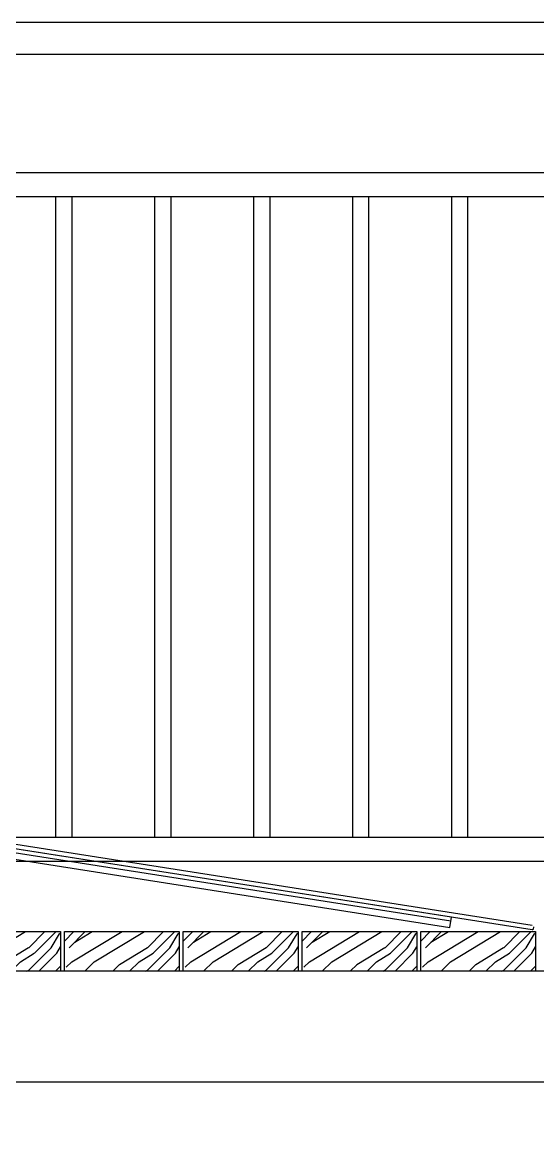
# Model space of a CAD drawing. Extents: x -16492 to 345596, y -4133 to 400729.
# Drawn here: x 49954 to 50604, y 84046 to 85465 of the extents above; entities that cross this region are included whole.
import ezdxf

# ---------------------------------------------------------------- set-up
doc = ezdxf.new("R2010")
doc.units = 0
doc.header["$LTSCALE"] = 10
doc.header["$MEASUREMENT"] = 0
for name, color, linetype in [('0-剖面', 30, 'Continuous'), ('W-PLASTIC_RAILINGS塑木栏杆', 6, 'Continuous'), ('W-STEEL_FRAME钢架', 3, 'Continuous'), ('木地板', 32, 'Continuous')]:
    doc.layers.add(name, color=color, linetype=linetype)

# ---------------------------------------------------------------- blocks, each defined once
blk = doc.blocks.new('*U418')
at = {"layer": 'W-PLASTIC_RAILINGS塑木栏杆'}
blk.add_lwpolyline([(-10, -405), (10, -405), (10, 405), (-10, 405)], close=True, dxfattribs=at)
blk = doc.blocks.new('*U419')
at = {"layer": 'W-PLASTIC_RAILINGS塑木栏杆', "color": 0, "linetype": 'ByBlock', "lineweight": -2, "transparency": 16777216}
for p in [(0, 0), (125, 0), (250, 0), (375, 0), (500, 0), (625, 0), (750, 0), (875, 0), (1000, 0), (1125, 0), (1250, 0)]:
    blk.add_blockref('*U418', p, dxfattribs=at)

msp = doc.modelspace()

# ---------------------------------------------------------------- hatches: boundary and pattern name
at = {"layer": '木地板'}
h = msp.add_hatch(dxfattribs=at)
h.set_pattern_fill('木纹02', color=256, scale=50, angle=45)
h.set_pattern_definition([(45, (-470705.76, -383430.91), (-141.421356, 141.421356), [40, -60, 20, -80]), (45, (-470610.3, -383328.38), (-141.421356, 141.421356), [40, -160]), (45, (-470631.51, -383335.45), (-141.421356, 141.421356), [20, -180]), (45, (-470712.83, -383409.7), (-141.421356, 141.421356), [10, -140, 10, -40]), (45, (-470670.4, -383353.13), (-141.421356, 141.421356), [40, -60, 10, -90]), (45, (-470709.3, -383384.95), (-141.421356, 141.421356), [30, -170]), (45, (-470677.47, -383346.06), (-141.421356, 141.421356), [60, -140]), (45, (-470723.44, -383384.95), (-141.421356, 141.421356), [40, -160]), (45, (-470670.4, -383324.85), (-141.421356, 141.421356), [100, -100]), (45, (-470719.9, -383360.2), (-141.421356, 141.421356), [20, -60, 40, -80]), (45, (-470624.44, -383257.67), (-141.421356, 141.421356), [40, -160]), (45, (-470656.26, -383282.42), (-141.421356, 141.421356), [20, -180]), (45, (-470688.08, -383307.17), (-141.421356, 141.421356), [20, -180]), (45, (-470762.33, -383374.34), (-141.421356, 141.421356), [40, -160]), (45, (-470695.15, -383300.1), (-141.421356, 141.421356), [40, -160]), (45, (-470702.22, -383293.03), (-141.421356, 141.421356), [40, -40, 40, -80]), (45, (-470737.58, -383314.24), (-141.421356, 141.421356), [20, -100, 40, -40]), (45, (-470712.83, -383282.42), (-141.421356, 141.421356), [60, -140]), (45, (-470719.9, -383275.35), (-141.421356, 141.421356), [40, -160]), (45, (-470780, -383328.38), (-141.421356, 141.421356), [60, -80, 20, -40]), (45, (-470787.08, -383321.31), (-141.421356, 141.421356), [100, -100]), (45, (-470705.76, -383232.92), (-141.421356, 141.421356), [20, -180]), (45, (-470751.72, -383271.81), (-141.421356, 141.421356), [40, -160]), (45, (-470783.54, -383296.56), (-141.421356, 141.421356), [20, -80, 20, -80]), (45, (-470801.22, -383307.17), (-141.421356, 141.421356), [20, -60, 40, -80]), (45, (-470776.47, -383275.35), (-141.421356, 141.421356), [20, -100, 20, -60]), (45, (-470751.72, -383243.53), (-141.421356, 141.421356), [60, -140]), (45, (-470815.36, -383293.03), (-141.421356, 141.421356), [40, -160]), (45, (-470748.18, -383218.78), (-141.421356, 141.421356), [20, -180]), (45, (-470723.44, -383186.96), (-141.421356, 141.421356), [20, -180]), (59.0362435, (-470617.37, -383321.31), (141.4213562, 141.4213562), [20.6, -804.021105]), (59.0362435, (-470635.048, -383275.35), (141.4213562, 141.4213562), [20.6, -804.021105]), (59.0362435, (-470734.042, -383204.637), (141.4213562, 141.4213562), [20.6, -804.021105]), (59.0362435, (-470723.436, -383300.097), (141.4213562, 141.4213562), [20.6, -804.021105]), (59.0362435, (-470716.365, -383250.6), (141.4213562, 141.4213562), [20.6, -804.021105]), (59.0362435, (-470691.616, -383247.064), (141.4213562, 141.4213562), [20.6, -804.021105]), (59.0362435, (-470787.076, -383293.026), (141.4213562, 141.4213562), [20.6, -804.021105]), (59.0362435, (-470723.436, -383243.53), (141.4213562, 141.4213562), [20.6, -804.021105]), (59.0362435, (-470642.12, -383268.277), (141.4213562, 141.4213562), [41.2, -783.421105]), (59.0362435, (-470666.867, -383271.813), (141.4213562, 141.4213562), [41.2, -783.421105]), (59.0362435, (-470673.94, -383264.74), (141.4213562, 141.4213562), [41.2, -783.421105]), (210.9637565, (-470670.403, -383353.13), (-141.4213562, -141.4213562), [20.6, -41.2, 20.6, -742.221105]), (210.9637565, (-470719.9, -383360.2), (-141.4213562, -141.4213562), [20.6, -804.021105]), (210.9637565, (-470783.54, -383296.56), (-141.4213562, -141.4213562), [41.2, -783.421105]), (239.0362435, (-470610.3, -383328.38), (-141.4213562, -141.4213562), [20.6, -804.021105]), (30.9637565, (-470582.015, -383300.097), (141.4213562, 141.4213562), [20.6, -804.021105]), (30.9637565, (-470673.94, -383293.026), (141.4213562, 141.4213562), [20.6, -804.021105]), (30.9637565, (-470670.403, -383239.993), (141.4213562, 141.4213562), [20.6, -804.021105]), (30.9637565, (-470737.58, -383285.955), (141.4213562, 141.4213562), [20.6, -804.021105]), (30.9637565, (-470769.4, -383282.42), (141.4213562, 141.4213562), [20.6, -804.021105]), (30.9637565, (-470762.327, -383261.206), (141.4213562, 141.4213562), [20.6, -804.021105]), (30.9637565, (-470737.58, -383285.955), (141.4213562, 141.4213562), [20.6, -804.021105]), (30.9637565, (-470716.365, -383222.315), (141.4213562, 141.4213562), [82.4, -742.221105]), (30.9637565, (-470705.76, -383402.627), (141.4213562, 141.4213562), [82.4, -742.221105]), (30.9637565, (-470702.223, -383377.88), (141.4213562, 141.4213562), [82.4, -742.221105]), (30.9637565, (-470695.15, -383356.665), (141.4213562, 141.4213562), [20.6, -41.2, 41.2, -721.621105]), (30.9637565, (-470705.76, -383346.06), (141.4213562, 141.4213562), [41.2, -41.2, 41.2, -701.021105]), (30.9637565, (-470734.042, -383346.06), (141.4213562, 141.4213562), [82.4, -742.221105]), (30.9637565, (-470758.79, -383349.594), (141.4213562, 141.4213562), [82.4, -742.221105]), (30.9637565, (-470765.86, -383342.523), (141.4213562, 141.4213562), [82.4, -742.221105]), (30.9637565, (-470709.294, -383201.1), (141.4213562, 141.4213562), [20.6, -804.021105]), (30.9637675, (-470709.294, -383172.82), (141.421329, 141.4213834), [41.2, -783.421105]), (30.9637675, (-470787.076, -383264.74), (141.421329, 141.4213834), [41.2, -783.421105]), (30.9637575, (-470677.474, -383402.627), (141.4213538, 141.4213587), [82.4, -742.221105]), (30.9637575, (-470691.616, -383218.78), (141.4213538, 141.4213587), [61.8, -762.821105]), (30.9637575, (-470666.867, -383215.244), (141.4213538, 141.4213587), [123.6, -701.021105])])
h.paths.add_polyline_path([(49857, 84315.9), (50002, 84315.9), (50002, 84265.9), (49857, 84265.9)])
h = msp.add_hatch(dxfattribs=at)
h.set_pattern_fill('木纹02', color=256, scale=50, angle=45)
h.set_pattern_definition([(45, (-470555.76, -383430.91), (-141.421356, 141.421356), [40, -60, 20, -80]), (45, (-470460.3, -383328.38), (-141.421356, 141.421356), [40, -160]), (45, (-470481.51, -383335.45), (-141.421356, 141.421356), [20, -180]), (45, (-470562.83, -383409.7), (-141.421356, 141.421356), [10, -140, 10, -40]), (45, (-470520.4, -383353.13), (-141.421356, 141.421356), [40, -60, 10, -90]), (45, (-470559.3, -383384.95), (-141.421356, 141.421356), [30, -170]), (45, (-470527.47, -383346.06), (-141.421356, 141.421356), [60, -140]), (45, (-470573.44, -383384.95), (-141.421356, 141.421356), [40, -160]), (45, (-470520.4, -383324.85), (-141.421356, 141.421356), [100, -100]), (45, (-470569.9, -383360.2), (-141.421356, 141.421356), [20, -60, 40, -80]), (45, (-470474.44, -383257.67), (-141.421356, 141.421356), [40, -160]), (45, (-470506.26, -383282.42), (-141.421356, 141.421356), [20, -180]), (45, (-470538.08, -383307.17), (-141.421356, 141.421356), [20, -180]), (45, (-470612.33, -383374.34), (-141.421356, 141.421356), [40, -160]), (45, (-470545.15, -383300.1), (-141.421356, 141.421356), [40, -160]), (45, (-470552.22, -383293.03), (-141.421356, 141.421356), [40, -40, 40, -80]), (45, (-470587.58, -383314.24), (-141.421356, 141.421356), [20, -100, 40, -40]), (45, (-470562.83, -383282.42), (-141.421356, 141.421356), [60, -140]), (45, (-470569.9, -383275.35), (-141.421356, 141.421356), [40, -160]), (45, (-470630, -383328.38), (-141.421356, 141.421356), [60, -80, 20, -40]), (45, (-470637.08, -383321.31), (-141.421356, 141.421356), [100, -100]), (45, (-470555.76, -383232.92), (-141.421356, 141.421356), [20, -180]), (45, (-470601.72, -383271.81), (-141.421356, 141.421356), [40, -160]), (45, (-470633.54, -383296.56), (-141.421356, 141.421356), [20, -80, 20, -80]), (45, (-470651.22, -383307.17), (-141.421356, 141.421356), [20, -60, 40, -80]), (45, (-470626.47, -383275.35), (-141.421356, 141.421356), [20, -100, 20, -60]), (45, (-470601.72, -383243.53), (-141.421356, 141.421356), [60, -140]), (45, (-470665.36, -383293.03), (-141.421356, 141.421356), [40, -160]), (45, (-470598.18, -383218.78), (-141.421356, 141.421356), [20, -180]), (45, (-470573.44, -383186.96), (-141.421356, 141.421356), [20, -180]), (59.0362435, (-470467.37, -383321.31), (141.4213562, 141.4213562), [20.6, -804.021105]), (59.0362435, (-470485.048, -383275.35), (141.4213562, 141.4213562), [20.6, -804.021105]), (59.0362435, (-470584.042, -383204.637), (141.4213562, 141.4213562), [20.6, -804.021105]), (59.0362435, (-470573.436, -383300.097), (141.4213562, 141.4213562), [20.6, -804.021105]), (59.0362435, (-470566.365, -383250.6), (141.4213562, 141.4213562), [20.6, -804.021105]), (59.0362435, (-470541.616, -383247.064), (141.4213562, 141.4213562), [20.6, -804.021105]), (59.0362435, (-470637.076, -383293.026), (141.4213562, 141.4213562), [20.6, -804.021105]), (59.0362435, (-470573.436, -383243.53), (141.4213562, 141.4213562), [20.6, -804.021105]), (59.0362435, (-470492.12, -383268.277), (141.4213562, 141.4213562), [41.2, -783.421105]), (59.0362435, (-470516.867, -383271.813), (141.4213562, 141.4213562), [41.2, -783.421105]), (59.0362435, (-470523.94, -383264.74), (141.4213562, 141.4213562), [41.2, -783.421105]), (210.9637565, (-470520.403, -383353.13), (-141.4213562, -141.4213562), [20.6, -41.2, 20.6, -742.221105]), (210.9637565, (-470569.9, -383360.2), (-141.4213562, -141.4213562), [20.6, -804.021105]), (210.9637565, (-470633.54, -383296.56), (-141.4213562, -141.4213562), [41.2, -783.421105]), (239.0362435, (-470460.3, -383328.38), (-141.4213562, -141.4213562), [20.6, -804.021105]), (30.9637565, (-470432.015, -383300.097), (141.4213562, 141.4213562), [20.6, -804.021105]), (30.9637565, (-470523.94, -383293.026), (141.4213562, 141.4213562), [20.6, -804.021105]), (30.9637565, (-470520.403, -383239.993), (141.4213562, 141.4213562), [20.6, -804.021105]), (30.9637565, (-470587.58, -383285.955), (141.4213562, 141.4213562), [20.6, -804.021105]), (30.9637565, (-470619.4, -383282.42), (141.4213562, 141.4213562), [20.6, -804.021105]), (30.9637565, (-470612.327, -383261.206), (141.4213562, 141.4213562), [20.6, -804.021105]), (30.9637565, (-470587.58, -383285.955), (141.4213562, 141.4213562), [20.6, -804.021105]), (30.9637565, (-470566.365, -383222.315), (141.4213562, 141.4213562), [82.4, -742.221105]), (30.9637565, (-470555.76, -383402.627), (141.4213562, 141.4213562), [82.4, -742.221105]), (30.9637565, (-470552.223, -383377.88), (141.4213562, 141.4213562), [82.4, -742.221105]), (30.9637565, (-470545.15, -383356.665), (141.4213562, 141.4213562), [20.6, -41.2, 41.2, -721.621105]), (30.9637565, (-470555.76, -383346.06), (141.4213562, 141.4213562), [41.2, -41.2, 41.2, -701.021105]), (30.9637565, (-470584.042, -383346.06), (141.4213562, 141.4213562), [82.4, -742.221105]), (30.9637565, (-470608.79, -383349.594), (141.4213562, 141.4213562), [82.4, -742.221105]), (30.9637565, (-470615.86, -383342.523), (141.4213562, 141.4213562), [82.4, -742.221105]), (30.9637565, (-470559.294, -383201.1), (141.4213562, 141.4213562), [20.6, -804.021105]), (30.9637675, (-470559.294, -383172.82), (141.421329, 141.4213834), [41.2, -783.421105]), (30.9637675, (-470637.076, -383264.74), (141.421329, 141.4213834), [41.2, -783.421105]), (30.9637575, (-470527.474, -383402.627), (141.4213538, 141.4213587), [82.4, -742.221105]), (30.9637575, (-470541.616, -383218.78), (141.4213538, 141.4213587), [61.8, -762.821105]), (30.9637575, (-470516.867, -383215.244), (141.4213538, 141.4213587), [123.6, -701.021105])])
h.paths.add_polyline_path([(50007, 84315.9), (50152, 84315.9), (50152, 84265.9), (50007, 84265.9)])
h = msp.add_hatch(dxfattribs=at)
h.set_pattern_fill('木纹02', color=256, scale=50, angle=45)
h.set_pattern_definition([(45, (-470405.76, -383430.91), (-141.421356, 141.421356), [40, -60, 20, -80]), (45, (-470310.3, -383328.38), (-141.421356, 141.421356), [40, -160]), (45, (-470331.51, -383335.45), (-141.421356, 141.421356), [20, -180]), (45, (-470412.83, -383409.7), (-141.421356, 141.421356), [10, -140, 10, -40]), (45, (-470370.4, -383353.13), (-141.421356, 141.421356), [40, -60, 10, -90]), (45, (-470409.3, -383384.95), (-141.421356, 141.421356), [30, -170]), (45, (-470377.47, -383346.06), (-141.421356, 141.421356), [60, -140]), (45, (-470423.44, -383384.95), (-141.421356, 141.421356), [40, -160]), (45, (-470370.4, -383324.85), (-141.421356, 141.421356), [100, -100]), (45, (-470419.9, -383360.2), (-141.421356, 141.421356), [20, -60, 40, -80]), (45, (-470324.44, -383257.67), (-141.421356, 141.421356), [40, -160]), (45, (-470356.26, -383282.42), (-141.421356, 141.421356), [20, -180]), (45, (-470388.08, -383307.17), (-141.421356, 141.421356), [20, -180]), (45, (-470462.33, -383374.34), (-141.421356, 141.421356), [40, -160]), (45, (-470395.15, -383300.1), (-141.421356, 141.421356), [40, -160]), (45, (-470402.22, -383293.03), (-141.421356, 141.421356), [40, -40, 40, -80]), (45, (-470437.58, -383314.24), (-141.421356, 141.421356), [20, -100, 40, -40]), (45, (-470412.83, -383282.42), (-141.421356, 141.421356), [60, -140]), (45, (-470419.9, -383275.35), (-141.421356, 141.421356), [40, -160]), (45, (-470480, -383328.38), (-141.421356, 141.421356), [60, -80, 20, -40]), (45, (-470487.08, -383321.31), (-141.421356, 141.421356), [100, -100]), (45, (-470405.76, -383232.92), (-141.421356, 141.421356), [20, -180]), (45, (-470451.72, -383271.81), (-141.421356, 141.421356), [40, -160]), (45, (-470483.54, -383296.56), (-141.421356, 141.421356), [20, -80, 20, -80]), (45, (-470501.22, -383307.17), (-141.421356, 141.421356), [20, -60, 40, -80]), (45, (-470476.47, -383275.35), (-141.421356, 141.421356), [20, -100, 20, -60]), (45, (-470451.72, -383243.53), (-141.421356, 141.421356), [60, -140]), (45, (-470515.36, -383293.03), (-141.421356, 141.421356), [40, -160]), (45, (-470448.18, -383218.78), (-141.421356, 141.421356), [20, -180]), (45, (-470423.44, -383186.96), (-141.421356, 141.421356), [20, -180]), (59.0362435, (-470317.37, -383321.31), (141.4213562, 141.4213562), [20.6, -804.021105]), (59.0362435, (-470335.048, -383275.35), (141.4213562, 141.4213562), [20.6, -804.021105]), (59.0362435, (-470434.042, -383204.637), (141.4213562, 141.4213562), [20.6, -804.021105]), (59.0362435, (-470423.436, -383300.097), (141.4213562, 141.4213562), [20.6, -804.021105]), (59.0362435, (-470416.365, -383250.6), (141.4213562, 141.4213562), [20.6, -804.021105]), (59.0362435, (-470391.616, -383247.064), (141.4213562, 141.4213562), [20.6, -804.021105]), (59.0362435, (-470487.076, -383293.026), (141.4213562, 141.4213562), [20.6, -804.021105]), (59.0362435, (-470423.436, -383243.53), (141.4213562, 141.4213562), [20.6, -804.021105]), (59.0362435, (-470342.12, -383268.277), (141.4213562, 141.4213562), [41.2, -783.421105]), (59.0362435, (-470366.867, -383271.813), (141.4213562, 141.4213562), [41.2, -783.421105]), (59.0362435, (-470373.94, -383264.74), (141.4213562, 141.4213562), [41.2, -783.421105]), (210.9637565, (-470370.403, -383353.13), (-141.4213562, -141.4213562), [20.6, -41.2, 20.6, -742.221105]), (210.9637565, (-470419.9, -383360.2), (-141.4213562, -141.4213562), [20.6, -804.021105]), (210.9637565, (-470483.54, -383296.56), (-141.4213562, -141.4213562), [41.2, -783.421105]), (239.0362435, (-470310.3, -383328.38), (-141.4213562, -141.4213562), [20.6, -804.021105]), (30.9637565, (-470282.015, -383300.097), (141.4213562, 141.4213562), [20.6, -804.021105]), (30.9637565, (-470373.94, -383293.026), (141.4213562, 141.4213562), [20.6, -804.021105]), (30.9637565, (-470370.403, -383239.993), (141.4213562, 141.4213562), [20.6, -804.021105]), (30.9637565, (-470437.58, -383285.955), (141.4213562, 141.4213562), [20.6, -804.021105]), (30.9637565, (-470469.4, -383282.42), (141.4213562, 141.4213562), [20.6, -804.021105]), (30.9637565, (-470462.327, -383261.206), (141.4213562, 141.4213562), [20.6, -804.021105]), (30.9637565, (-470437.58, -383285.955), (141.4213562, 141.4213562), [20.6, -804.021105]), (30.9637565, (-470416.365, -383222.315), (141.4213562, 141.4213562), [82.4, -742.221105]), (30.9637565, (-470405.76, -383402.627), (141.4213562, 141.4213562), [82.4, -742.221105]), (30.9637565, (-470402.223, -383377.88), (141.4213562, 141.4213562), [82.4, -742.221105]), (30.9637565, (-470395.15, -383356.665), (141.4213562, 141.4213562), [20.6, -41.2, 41.2, -721.621105]), (30.9637565, (-470405.76, -383346.06), (141.4213562, 141.4213562), [41.2, -41.2, 41.2, -701.021105]), (30.9637565, (-470434.042, -383346.06), (141.4213562, 141.4213562), [82.4, -742.221105]), (30.9637565, (-470458.79, -383349.594), (141.4213562, 141.4213562), [82.4, -742.221105]), (30.9637565, (-470465.86, -383342.523), (141.4213562, 141.4213562), [82.4, -742.221105]), (30.9637565, (-470409.294, -383201.1), (141.4213562, 141.4213562), [20.6, -804.021105]), (30.9637675, (-470409.294, -383172.82), (141.421329, 141.4213834), [41.2, -783.421105]), (30.9637675, (-470487.076, -383264.74), (141.421329, 141.4213834), [41.2, -783.421105]), (30.9637575, (-470377.474, -383402.627), (141.4213538, 141.4213587), [82.4, -742.221105]), (30.9637575, (-470391.616, -383218.78), (141.4213538, 141.4213587), [61.8, -762.821105]), (30.9637575, (-470366.867, -383215.244), (141.4213538, 141.4213587), [123.6, -701.021105])])
h.paths.add_polyline_path([(50157, 84315.9), (50302, 84315.9), (50302, 84265.9), (50157, 84265.9)])
h = msp.add_hatch(dxfattribs=at)
h.set_pattern_fill('木纹02', color=256, scale=50, angle=45)
h.set_pattern_definition([(45, (-470255.76, -383430.91), (-141.421356, 141.421356), [40, -60, 20, -80]), (45, (-470160.3, -383328.38), (-141.421356, 141.421356), [40, -160]), (45, (-470181.51, -383335.45), (-141.421356, 141.421356), [20, -180]), (45, (-470262.83, -383409.7), (-141.421356, 141.421356), [10, -140, 10, -40]), (45, (-470220.4, -383353.13), (-141.421356, 141.421356), [40, -60, 10, -90]), (45, (-470259.3, -383384.95), (-141.421356, 141.421356), [30, -170]), (45, (-470227.47, -383346.06), (-141.421356, 141.421356), [60, -140]), (45, (-470273.44, -383384.95), (-141.421356, 141.421356), [40, -160]), (45, (-470220.4, -383324.85), (-141.421356, 141.421356), [100, -100]), (45, (-470269.9, -383360.2), (-141.421356, 141.421356), [20, -60, 40, -80]), (45, (-470174.44, -383257.67), (-141.421356, 141.421356), [40, -160]), (45, (-470206.26, -383282.42), (-141.421356, 141.421356), [20, -180]), (45, (-470238.08, -383307.17), (-141.421356, 141.421356), [20, -180]), (45, (-470312.33, -383374.34), (-141.421356, 141.421356), [40, -160]), (45, (-470245.15, -383300.1), (-141.421356, 141.421356), [40, -160]), (45, (-470252.22, -383293.03), (-141.421356, 141.421356), [40, -40, 40, -80]), (45, (-470287.58, -383314.24), (-141.421356, 141.421356), [20, -100, 40, -40]), (45, (-470262.83, -383282.42), (-141.421356, 141.421356), [60, -140]), (45, (-470269.9, -383275.35), (-141.421356, 141.421356), [40, -160]), (45, (-470330, -383328.38), (-141.421356, 141.421356), [60, -80, 20, -40]), (45, (-470337.08, -383321.31), (-141.421356, 141.421356), [100, -100]), (45, (-470255.76, -383232.92), (-141.421356, 141.421356), [20, -180]), (45, (-470301.72, -383271.81), (-141.421356, 141.421356), [40, -160]), (45, (-470333.54, -383296.56), (-141.421356, 141.421356), [20, -80, 20, -80]), (45, (-470351.22, -383307.17), (-141.421356, 141.421356), [20, -60, 40, -80]), (45, (-470326.47, -383275.35), (-141.421356, 141.421356), [20, -100, 20, -60]), (45, (-470301.72, -383243.53), (-141.421356, 141.421356), [60, -140]), (45, (-470365.36, -383293.03), (-141.421356, 141.421356), [40, -160]), (45, (-470298.18, -383218.78), (-141.421356, 141.421356), [20, -180]), (45, (-470273.44, -383186.96), (-141.421356, 141.421356), [20, -180]), (59.0362435, (-470167.37, -383321.31), (141.4213562, 141.4213562), [20.6, -804.021105]), (59.0362435, (-470185.048, -383275.35), (141.4213562, 141.4213562), [20.6, -804.021105]), (59.0362435, (-470284.042, -383204.637), (141.4213562, 141.4213562), [20.6, -804.021105]), (59.0362435, (-470273.436, -383300.097), (141.4213562, 141.4213562), [20.6, -804.021105]), (59.0362435, (-470266.365, -383250.6), (141.4213562, 141.4213562), [20.6, -804.021105]), (59.0362435, (-470241.616, -383247.064), (141.4213562, 141.4213562), [20.6, -804.021105]), (59.0362435, (-470337.076, -383293.026), (141.4213562, 141.4213562), [20.6, -804.021105]), (59.0362435, (-470273.436, -383243.53), (141.4213562, 141.4213562), [20.6, -804.021105]), (59.0362435, (-470192.12, -383268.277), (141.4213562, 141.4213562), [41.2, -783.421105]), (59.0362435, (-470216.867, -383271.813), (141.4213562, 141.4213562), [41.2, -783.421105]), (59.0362435, (-470223.94, -383264.74), (141.4213562, 141.4213562), [41.2, -783.421105]), (210.9637565, (-470220.403, -383353.13), (-141.4213562, -141.4213562), [20.6, -41.2, 20.6, -742.221105]), (210.9637565, (-470269.9, -383360.2), (-141.4213562, -141.4213562), [20.6, -804.021105]), (210.9637565, (-470333.54, -383296.56), (-141.4213562, -141.4213562), [41.2, -783.421105]), (239.0362435, (-470160.3, -383328.38), (-141.4213562, -141.4213562), [20.6, -804.021105]), (30.9637565, (-470132.015, -383300.097), (141.4213562, 141.4213562), [20.6, -804.021105]), (30.9637565, (-470223.94, -383293.026), (141.4213562, 141.4213562), [20.6, -804.021105]), (30.9637565, (-470220.403, -383239.993), (141.4213562, 141.4213562), [20.6, -804.021105]), (30.9637565, (-470287.58, -383285.955), (141.4213562, 141.4213562), [20.6, -804.021105]), (30.9637565, (-470319.4, -383282.42), (141.4213562, 141.4213562), [20.6, -804.021105]), (30.9637565, (-470312.327, -383261.206), (141.4213562, 141.4213562), [20.6, -804.021105]), (30.9637565, (-470287.58, -383285.955), (141.4213562, 141.4213562), [20.6, -804.021105]), (30.9637565, (-470266.365, -383222.315), (141.4213562, 141.4213562), [82.4, -742.221105]), (30.9637565, (-470255.76, -383402.627), (141.4213562, 141.4213562), [82.4, -742.221105]), (30.9637565, (-470252.223, -383377.88), (141.4213562, 141.4213562), [82.4, -742.221105]), (30.9637565, (-470245.15, -383356.665), (141.4213562, 141.4213562), [20.6, -41.2, 41.2, -721.621105]), (30.9637565, (-470255.76, -383346.06), (141.4213562, 141.4213562), [41.2, -41.2, 41.2, -701.021105]), (30.9637565, (-470284.042, -383346.06), (141.4213562, 141.4213562), [82.4, -742.221105]), (30.9637565, (-470308.79, -383349.594), (141.4213562, 141.4213562), [82.4, -742.221105]), (30.9637565, (-470315.86, -383342.523), (141.4213562, 141.4213562), [82.4, -742.221105]), (30.9637565, (-470259.294, -383201.1), (141.4213562, 141.4213562), [20.6, -804.021105]), (30.9637675, (-470259.294, -383172.82), (141.421329, 141.4213834), [41.2, -783.421105]), (30.9637675, (-470337.076, -383264.74), (141.421329, 141.4213834), [41.2, -783.421105]), (30.9637575, (-470227.474, -383402.627), (141.4213538, 141.4213587), [82.4, -742.221105]), (30.9637575, (-470241.616, -383218.78), (141.4213538, 141.4213587), [61.8, -762.821105]), (30.9637575, (-470216.867, -383215.244), (141.4213538, 141.4213587), [123.6, -701.021105])])
h.paths.add_polyline_path([(50307, 84315.9), (50452, 84315.9), (50452, 84265.9), (50307, 84265.9)])
h = msp.add_hatch(dxfattribs=at)
h.set_pattern_fill('木纹02', color=256, scale=50, angle=45)
h.set_pattern_definition([(45, (-470105.76, -383430.91), (-141.421356, 141.421356), [40, -60, 20, -80]), (45, (-470010.3, -383328.38), (-141.421356, 141.421356), [40, -160]), (45, (-470031.51, -383335.45), (-141.421356, 141.421356), [20, -180]), (45, (-470112.83, -383409.7), (-141.421356, 141.421356), [10, -140, 10, -40]), (45, (-470070.4, -383353.13), (-141.421356, 141.421356), [40, -60, 10, -90]), (45, (-470109.3, -383384.95), (-141.421356, 141.421356), [30, -170]), (45, (-470077.47, -383346.06), (-141.421356, 141.421356), [60, -140]), (45, (-470123.44, -383384.95), (-141.421356, 141.421356), [40, -160]), (45, (-470070.4, -383324.85), (-141.421356, 141.421356), [100, -100]), (45, (-470119.9, -383360.2), (-141.421356, 141.421356), [20, -60, 40, -80]), (45, (-470024.44, -383257.67), (-141.421356, 141.421356), [40, -160]), (45, (-470056.26, -383282.42), (-141.421356, 141.421356), [20, -180]), (45, (-470088.08, -383307.17), (-141.421356, 141.421356), [20, -180]), (45, (-470162.33, -383374.34), (-141.421356, 141.421356), [40, -160]), (45, (-470095.15, -383300.1), (-141.421356, 141.421356), [40, -160]), (45, (-470102.22, -383293.03), (-141.421356, 141.421356), [40, -40, 40, -80]), (45, (-470137.58, -383314.24), (-141.421356, 141.421356), [20, -100, 40, -40]), (45, (-470112.83, -383282.42), (-141.421356, 141.421356), [60, -140]), (45, (-470119.9, -383275.35), (-141.421356, 141.421356), [40, -160]), (45, (-470180, -383328.38), (-141.421356, 141.421356), [60, -80, 20, -40]), (45, (-470187.08, -383321.31), (-141.421356, 141.421356), [100, -100]), (45, (-470105.76, -383232.92), (-141.421356, 141.421356), [20, -180]), (45, (-470151.72, -383271.81), (-141.421356, 141.421356), [40, -160]), (45, (-470183.54, -383296.56), (-141.421356, 141.421356), [20, -80, 20, -80]), (45, (-470201.22, -383307.17), (-141.421356, 141.421356), [20, -60, 40, -80]), (45, (-470176.47, -383275.35), (-141.421356, 141.421356), [20, -100, 20, -60]), (45, (-470151.72, -383243.53), (-141.421356, 141.421356), [60, -140]), (45, (-470215.36, -383293.03), (-141.421356, 141.421356), [40, -160]), (45, (-470148.18, -383218.78), (-141.421356, 141.421356), [20, -180]), (45, (-470123.44, -383186.96), (-141.421356, 141.421356), [20, -180]), (59.0362435, (-470017.37, -383321.31), (141.4213562, 141.4213562), [20.6, -804.021105]), (59.0362435, (-470035.048, -383275.35), (141.4213562, 141.4213562), [20.6, -804.021105]), (59.0362435, (-470134.042, -383204.637), (141.4213562, 141.4213562), [20.6, -804.021105]), (59.0362435, (-470123.436, -383300.097), (141.4213562, 141.4213562), [20.6, -804.021105]), (59.0362435, (-470116.365, -383250.6), (141.4213562, 141.4213562), [20.6, -804.021105]), (59.0362435, (-470091.616, -383247.064), (141.4213562, 141.4213562), [20.6, -804.021105]), (59.0362435, (-470187.076, -383293.026), (141.4213562, 141.4213562), [20.6, -804.021105]), (59.0362435, (-470123.436, -383243.53), (141.4213562, 141.4213562), [20.6, -804.021105]), (59.0362435, (-470042.12, -383268.277), (141.4213562, 141.4213562), [41.2, -783.421105]), (59.0362435, (-470066.867, -383271.813), (141.4213562, 141.4213562), [41.2, -783.421105]), (59.0362435, (-470073.94, -383264.74), (141.4213562, 141.4213562), [41.2, -783.421105]), (210.9637565, (-470070.403, -383353.13), (-141.4213562, -141.4213562), [20.6, -41.2, 20.6, -742.221105]), (210.9637565, (-470119.9, -383360.2), (-141.4213562, -141.4213562), [20.6, -804.021105]), (210.9637565, (-470183.54, -383296.56), (-141.4213562, -141.4213562), [41.2, -783.421105]), (239.0362435, (-470010.3, -383328.38), (-141.4213562, -141.4213562), [20.6, -804.021105]), (30.9637565, (-469982.015, -383300.097), (141.4213562, 141.4213562), [20.6, -804.021105]), (30.9637565, (-470073.94, -383293.026), (141.4213562, 141.4213562), [20.6, -804.021105]), (30.9637565, (-470070.403, -383239.993), (141.4213562, 141.4213562), [20.6, -804.021105]), (30.9637565, (-470137.58, -383285.955), (141.4213562, 141.4213562), [20.6, -804.021105]), (30.9637565, (-470169.4, -383282.42), (141.4213562, 141.4213562), [20.6, -804.021105]), (30.9637565, (-470162.327, -383261.206), (141.4213562, 141.4213562), [20.6, -804.021105]), (30.9637565, (-470137.58, -383285.955), (141.4213562, 141.4213562), [20.6, -804.021105]), (30.9637565, (-470116.365, -383222.315), (141.4213562, 141.4213562), [82.4, -742.221105]), (30.9637565, (-470105.76, -383402.627), (141.4213562, 141.4213562), [82.4, -742.221105]), (30.9637565, (-470102.223, -383377.88), (141.4213562, 141.4213562), [82.4, -742.221105]), (30.9637565, (-470095.15, -383356.665), (141.4213562, 141.4213562), [20.6, -41.2, 41.2, -721.621105]), (30.9637565, (-470105.76, -383346.06), (141.4213562, 141.4213562), [41.2, -41.2, 41.2, -701.021105]), (30.9637565, (-470134.042, -383346.06), (141.4213562, 141.4213562), [82.4, -742.221105]), (30.9637565, (-470158.79, -383349.594), (141.4213562, 141.4213562), [82.4, -742.221105]), (30.9637565, (-470165.86, -383342.523), (141.4213562, 141.4213562), [82.4, -742.221105]), (30.9637565, (-470109.294, -383201.1), (141.4213562, 141.4213562), [20.6, -804.021105]), (30.9637675, (-470109.294, -383172.82), (141.421329, 141.4213834), [41.2, -783.421105]), (30.9637675, (-470187.076, -383264.74), (141.421329, 141.4213834), [41.2, -783.421105]), (30.9637575, (-470077.474, -383402.627), (141.4213538, 141.4213587), [82.4, -742.221105]), (30.9637575, (-470091.616, -383218.78), (141.4213538, 141.4213587), [61.8, -762.821105]), (30.9637575, (-470066.867, -383215.244), (141.4213538, 141.4213587), [123.6, -701.021105])])
h.paths.add_polyline_path([(50457, 84315.9), (50602, 84315.9), (50602, 84265.9), (50457, 84265.9)])

# ---------------------------------------------------------------- linework, layer by layer
msp.add_lwpolyline([(50599.3, 84322), (50598.8, 84319, -0.414214), (50597.7, 84318.2), (49809.7, 84441.5, -0.416514), (49808.9, 84442.6), (49809.5, 84446.6, -0.411917), (49810.7, 84447.4), (50597.6, 84324.2)], format="xyb")
msp.add_lwpolyline([(50495.9, 84334.1), (49828.1, 84438.6), (49826.1, 84425.8), (50493.9, 84321.2)], close=True)
msp.add_lwpolyline([(50495.2, 84329.1), (49827.3, 84433.7)])
at = {"layer": '0-剖面'}
msp.add_open_spline([(45296, 84395), (45345, 84395.8), (45394.1, 84396.7), (45443.2, 84393.9), (45443.2, 84393.9), (45443.2, 84393.9), (45443.2, 84393.9), (45621.6, 84383.9), (46053.8, 84349.8), (46698.6, 84073), (47253.9, 83831), (47759.4, 83605.4), (48263.3, 83328.5), (49156.6, 83130), (49948.1, 83124.3), (50491.2, 83140.3), (50580.1, 83139.1)], degree=3, knots=[72.843179, 72.843179, 72.843179, 72.843179, 220.00449, 220.00449, 220.00449, 220.004575, 220.004575, 220.004575, 755.224632, 1520.496217, 2209.434167, 2571.833199, 3181.769481, 3925.706819, 5284.334355, 5551.321156, 5551.321156, 5551.321156, 5551.321156], dxfattribs=at)
at = {"layer": 'W-PLASTIC_RAILINGS塑木栏杆', "color": 3}
msp.add_lwpolyline([(50681.2, 85464.8), (49031.6, 85464.8), (49031.6, 85424.8), (50681.2, 85424.8)], close=True, dxfattribs=at)
at = {"layer": 'W-PLASTIC_RAILINGS塑木栏杆', "color": 5}
for points in [[(50621.2, 85274.8), (49141.2, 85274.8), (49141.2, 85244.8), (50621.2, 85244.8)], [(50621.2, 84434.8), (49141.2, 84434.8), (49141.2, 84404.8), (50621.2, 84404.8)]]:
    msp.add_lwpolyline(points, close=True, dxfattribs=at)
at = {"layer": 'W-STEEL_FRAME钢架', "elevation": 0}
msp.add_lwpolyline([(49017, 84125.9), (53517, 84125.9), (53517, 84265.9), (49017, 84265.9)], close=True, dxfattribs=at)
at = {"layer": '木地板'}
for points in [[(49857, 84315.9), (50002, 84315.9), (50002, 84265.9), (49857, 84265.9)], [(50007, 84315.9), (50152, 84315.9), (50152, 84265.9), (50007, 84265.9)], [(50157, 84315.9), (50302, 84315.9), (50302, 84265.9), (50157, 84265.9)], [(50307, 84315.9), (50452, 84315.9), (50452, 84265.9), (50307, 84265.9)], [(50457, 84315.9), (50602, 84315.9), (50602, 84265.9), (50457, 84265.9)]]:
    msp.add_lwpolyline(points, close=True, dxfattribs=at)

# ---------------------------------------------------------------- block references
at = {"layer": 'W-PLASTIC_RAILINGS塑木栏杆', "xscale": -1}
msp.add_blockref('*U419', (50506.2, 84839.8), dxfattribs=at)

doc.saveas('drawing.dxf')
